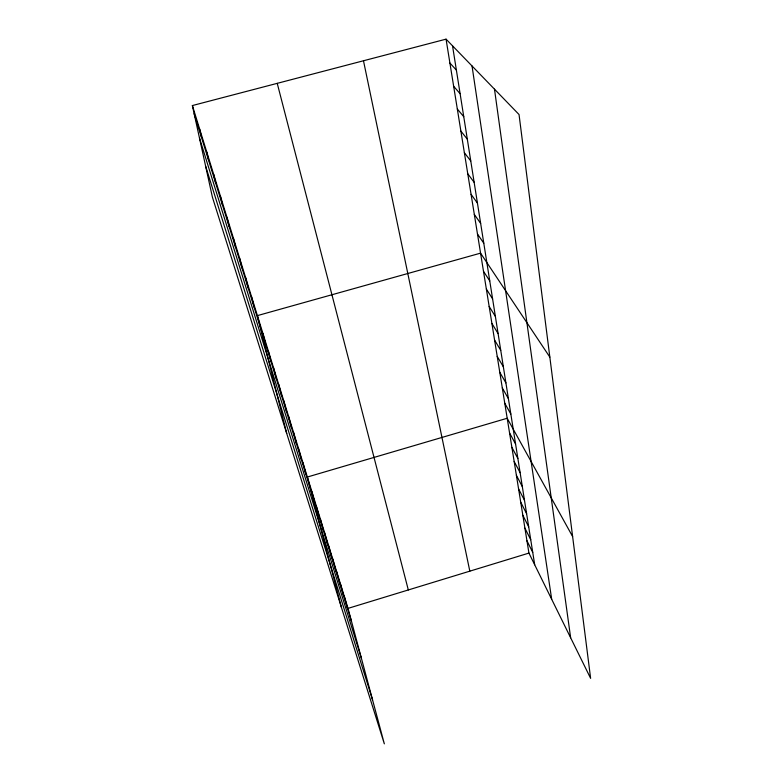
<?xml version="1.0" encoding="UTF-8"?>
<svg xmlns="http://www.w3.org/2000/svg" width="783" height="783" viewBox="0 0 783 783"><rect width="100%" height="100%" fill="white"/><g stroke="black" fill="none" stroke-linecap="round" stroke-linejoin="round"><path stroke-width="1.17" d="M348.024 608.381L528.936 553.092L590.627 678.352L519.041 114.533L446.056 39.15L192.373 105.558L212.408 197.169L384.336 743.85L348.024 608.381L192.373 105.558M449.912 63.041L456.372 70.078M453.66 86.316L460.11 93.686M457.321 109.003L463.751 116.696M460.893 131.133L467.294 139.11M464.368 152.714L470.759 160.975M467.764 173.777L474.136 182.302M471.082 194.331L477.434 203.1M474.312 214.395L480.645 223.4M477.473 234L483.786 243.219M549.842 357.126L480.566 253.144L257.401 315.618L286.725 433.449M483.493 271.31L489.757 280.921M486.36 289.064L492.595 298.861M489.16 306.447L495.375 316.41M491.9 323.448L498.086 333.578M494.582 340.086L500.748 350.363M497.215 356.382L503.352 366.796M499.789 372.336L505.896 382.887M502.304 387.957L508.392 398.635M504.771 403.265L510.829 414.06M572.627 536.561L507.188 418.259L307.367 477.023L341.359 607.187M509.557 432.96L515.566 443.961M511.886 447.357L517.866 458.466M514.167 461.481L520.118 472.687M516.398 475.33L522.32 486.615M518.581 488.915L524.483 500.278M520.734 502.236L526.607 513.677M522.838 515.312L528.691 526.822M524.913 528.134L530.727 539.722M526.939 540.73L532.734 552.377M205.645 166.25L372.561 699.904M194.135 113.652L351.41 621.007M199.479 138.053L361.403 658.278M344.305 596.352L347.672 608.939M340.507 584.098L343.854 596.636M336.641 571.61L339.969 584.098M332.706 558.886L336.005 571.306M328.684 545.908L331.963 558.269M324.593 532.675L327.842 544.968M320.413 519.178L323.633 531.393M316.146 505.407L319.347 517.553M311.8 491.362L314.962 503.42M302.835 462.391L305.928 474.263M298.206 447.445L301.259 459.22M277.231 83.341L408.315 589.951M293.488 432.187L296.493 443.853M288.663 416.605L291.628 428.144M283.73 400.681L286.656 412.103M278.699 384.414L281.567 395.699M273.551 367.785L276.37 378.923M268.285 350.784L271.055 361.775M262.902 333.401L265.613 344.226M251.597 296.865L254.181 307.327M245.647 277.662L248.162 287.919M239.559 257.989L241.996 268.031M233.314 237.826L235.673 247.643M226.923 217.165L229.194 226.737M220.356 195.975L222.548 205.283M213.632 174.237L215.726 183.271M206.732 151.941L208.718 160.681M199.645 129.058L201.525 137.485M363.478 60.761L469.82 571.15M446.056 39.15L528.936 553.092M452.535 45.835L534.701 564.788M472.022 65.968L551.692 599.298M494.484 89.164L570.65 637.783"/></g></svg>
